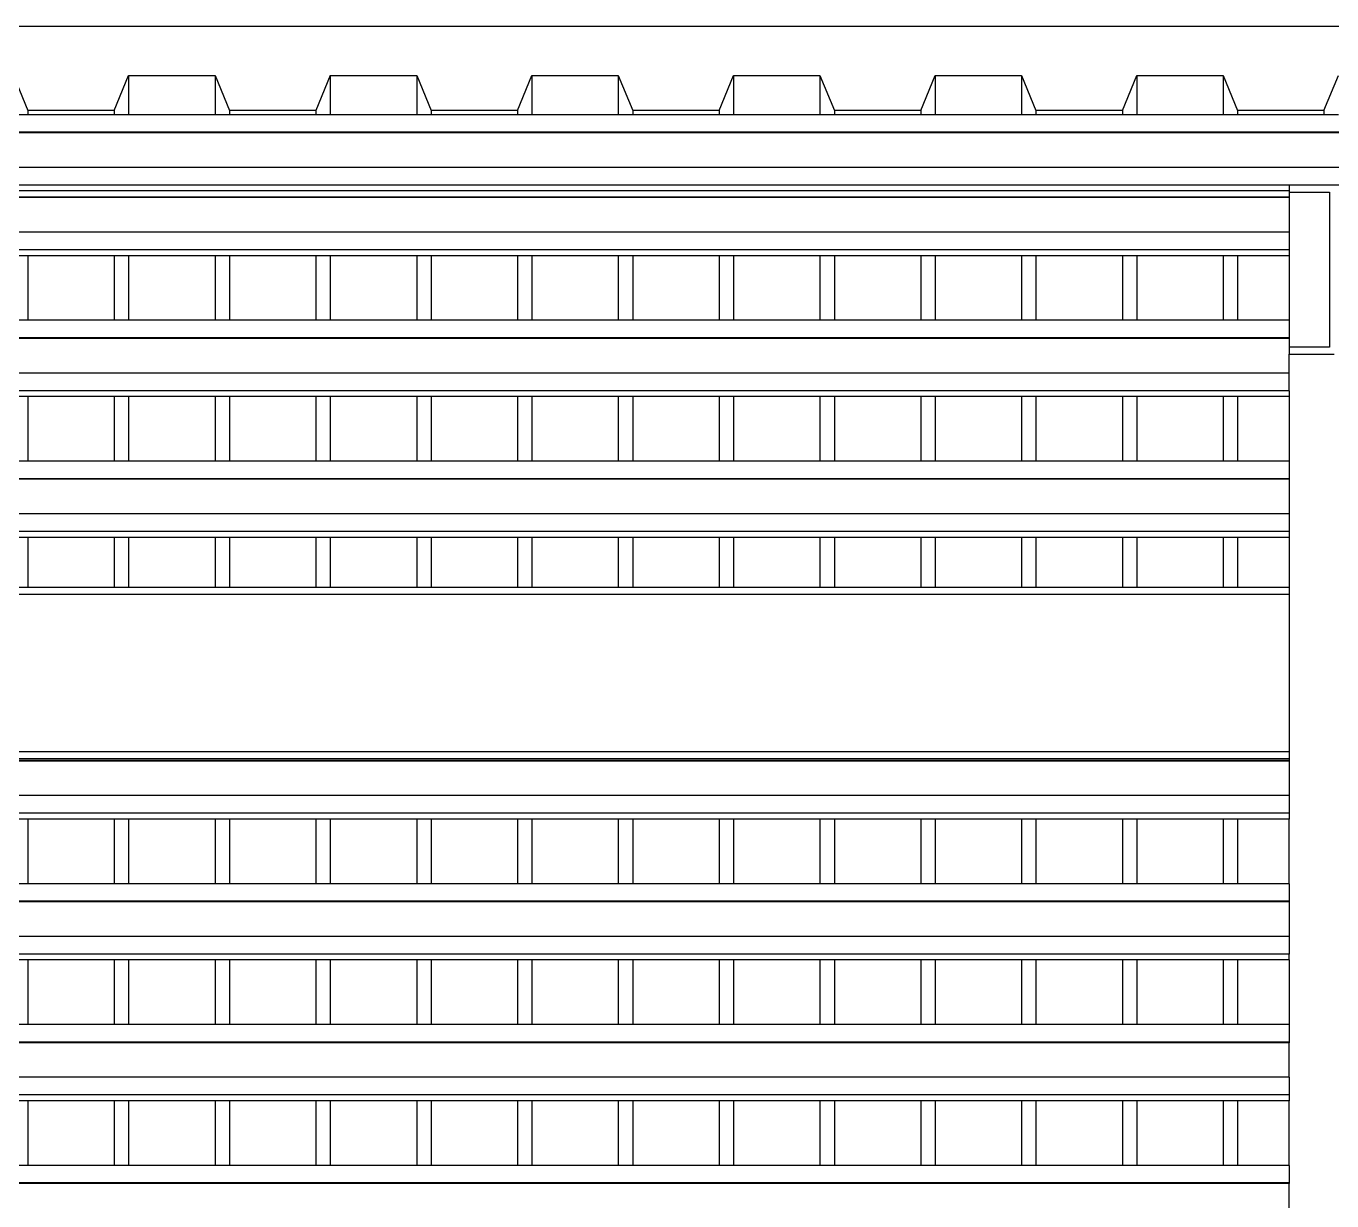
# Model space of a CAD drawing. Header units: metres. Extents: x -59 to 59, y -13 to 12.
# Drawn here: x -27.108 to -25.279, y 10.822 to 12.467 of the extents above; entities that cross this region are included whole.
import ezdxf

# ---------------------------------------------------------------- set-up
doc = ezdxf.new("R2010")
doc.units = ezdxf.units.M

msp = doc.modelspace()

# ---------------------------------------------------------------- linework, layer by layer
for p, q in [((-27.2669, 12.467), (-24.1603, 12.467)), ((-27.1257, 12.398), (-27.1055, 12.3487)), ((-26.9845, 12.3487), (-26.9643, 12.398)), ((-26.9643, 12.398), (-26.8432, 12.398)), ((-26.9643, 12.398), (-26.9643, 12.343)), ((-26.8432, 12.398), (-26.8231, 12.3487)), ((-26.8432, 12.398), (-26.8432, 12.343)), ((-26.6819, 12.398), (-26.702, 12.3487)), ((-26.6819, 12.398), (-26.6819, 12.343)), ((-26.6819, 12.398), (-26.5608, 12.398)), ((-26.5608, 12.398), (-26.5608, 12.343)), ((-26.5608, 12.398), (-26.5407, 12.3487)), ((-26.4196, 12.3487), (-26.3995, 12.398)), ((-26.3995, 12.398), (-26.3995, 12.343)), ((-26.3995, 12.398), (-26.2784, 12.398)), ((-26.2784, 12.398), (-26.2784, 12.343)), ((-26.2784, 12.398), (-26.2582, 12.3487)), ((-26.1372, 12.3487), (-26.117, 12.398)), ((-26.117, 12.398), (-26.117, 12.343)), ((-26.117, 12.398), (-25.996, 12.398)), ((-25.996, 12.398), (-25.996, 12.343)), ((-25.996, 12.398), (-25.9758, 12.3487)), ((-25.8548, 12.3487), (-25.8346, 12.398)), ((-25.8346, 12.398), (-25.8346, 12.343)), ((-25.8346, 12.398), (-25.7136, 12.398)), ((-25.7136, 12.398), (-25.7136, 12.343)), ((-25.7136, 12.398), (-25.6934, 12.3487)), ((-25.5724, 12.3487), (-25.5522, 12.398)), ((-25.5522, 12.398), (-25.5522, 12.343)), ((-25.5522, 12.398), (-25.4312, 12.398)), ((-25.4312, 12.398), (-25.4312, 12.343)), ((-25.4312, 12.398), (-25.411, 12.3487)), ((-25.29, 12.3487), (-25.2698, 12.398)), ((-26.9845, 12.3487), (-27.1055, 12.3487)), ((-27.1055, 12.3487), (-27.1055, 12.343)), ((-26.9845, 12.3487), (-26.9845, 12.343)), ((-26.702, 12.3487), (-26.8231, 12.3487)), ((-26.8231, 12.3487), (-26.8231, 12.343)), ((-26.702, 12.3487), (-26.702, 12.343)), ((-26.5407, 12.3487), (-26.5407, 12.343)), ((-26.4196, 12.3487), (-26.5407, 12.3487)), ((-26.4196, 12.3487), (-26.4196, 12.343)), ((-26.2582, 12.3487), (-26.2582, 12.343)), ((-26.1372, 12.3487), (-26.2582, 12.3487)), ((-26.1372, 12.3487), (-26.1372, 12.343)), ((-25.9758, 12.3487), (-25.9758, 12.343)), ((-25.8548, 12.3487), (-25.9758, 12.3487)), ((-25.8548, 12.3487), (-25.8548, 12.343)), ((-25.6934, 12.3487), (-25.6934, 12.343)), ((-25.5724, 12.3487), (-25.6934, 12.3487)), ((-25.5724, 12.3487), (-25.5724, 12.343)), ((-25.411, 12.3487), (-25.411, 12.343)), ((-25.29, 12.3487), (-25.411, 12.3487)), ((-25.29, 12.3487), (-25.29, 12.343)), ((-27.1055, 12.343), (-27.1257, 12.343)), ((-26.9845, 12.343), (-27.1055, 12.343)), ((-26.9643, 12.343), (-26.9845, 12.343)), ((-26.8432, 12.343), (-26.9643, 12.343)), ((-26.8231, 12.343), (-26.8432, 12.343)), ((-26.702, 12.343), (-26.8231, 12.343)), ((-26.6819, 12.343), (-26.702, 12.343)), ((-26.5608, 12.343), (-26.6819, 12.343)), ((-26.5407, 12.343), (-26.5608, 12.343)), ((-26.4196, 12.343), (-26.5407, 12.343)), ((-26.3995, 12.343), (-26.4196, 12.343)), ((-26.2784, 12.343), (-26.3995, 12.343)), ((-26.2582, 12.343), (-26.2784, 12.343)), ((-26.1372, 12.343), (-26.2582, 12.343)), ((-26.117, 12.343), (-26.1372, 12.343)), ((-25.996, 12.343), (-26.117, 12.343)), ((-25.9758, 12.343), (-25.996, 12.343)), ((-25.8548, 12.343), (-25.9758, 12.343)), ((-25.8346, 12.343), (-25.8548, 12.343)), ((-25.7136, 12.343), (-25.8346, 12.343)), ((-25.6934, 12.343), (-25.7136, 12.343)), ((-25.5724, 12.343), (-25.6934, 12.343)), ((-25.5522, 12.343), (-25.5724, 12.343)), ((-25.4312, 12.343), (-25.5522, 12.343)), ((-25.411, 12.343), (-25.4312, 12.343)), ((-25.29, 12.343), (-25.411, 12.343)), ((-25.2698, 12.343), (-25.29, 12.343)), ((-18.7743, 12.3184), (-39.5889, 12.3184)), ((-18.7743, 12.3175), (-39.5889, 12.3175)), ((-18.7743, 12.2691), (-39.5889, 12.2691)), ((-25.3389, 12.2444), (-28.9689, 12.2444)), ((-25.2189, 12.2444), (-25.3389, 12.2444)), ((-25.3389, 12.2444), (-25.3389, 12.2362)), ((-25.3389, 12.2362), (-28.9689, 12.2362)), ((-25.3389, 12.2277), (-28.9689, 12.2277)), ((-25.3389, 12.2268), (-28.9689, 12.2268)), ((-25.3389, 12.2362), (-25.3389, 12.2347)), ((-25.3389, 12.2347), (-25.282, 12.2347)), ((-25.3389, 12.2347), (-25.3389, 12.2277)), ((-25.3389, 12.2277), (-25.3389, 12.2268)), ((-25.3389, 12.2268), (-25.3389, 12.1783)), ((-25.282, 12.2347), (-25.282, 12.0173)), ((-25.3389, 12.1783), (-28.9689, 12.1783)), ((-25.3389, 12.1783), (-25.3389, 12.1537)), ((-25.3389, 12.1537), (-28.9689, 12.1537)), ((-27.1055, 12.1455), (-27.1257, 12.1455)), ((-27.1055, 12.1455), (-27.1055, 12.055)), ((-26.9845, 12.1455), (-27.1055, 12.1455)), ((-26.9845, 12.1455), (-26.9845, 12.055)), ((-26.9643, 12.1455), (-26.9845, 12.1455)), ((-26.9643, 12.1455), (-26.9643, 12.055)), ((-26.8432, 12.1455), (-26.9643, 12.1455)), ((-26.8432, 12.1455), (-26.8432, 12.055)), ((-26.8231, 12.1455), (-26.8432, 12.1455)), ((-26.8231, 12.1455), (-26.8231, 12.055)), ((-26.702, 12.1455), (-26.8231, 12.1455)), ((-26.702, 12.1455), (-26.702, 12.055)), ((-26.6819, 12.1455), (-26.702, 12.1455)), ((-26.6819, 12.1455), (-26.6819, 12.055)), ((-26.5608, 12.1455), (-26.6819, 12.1455)), ((-26.5608, 12.1455), (-26.5608, 12.055)), ((-26.5407, 12.1455), (-26.5608, 12.1455)), ((-26.5407, 12.1455), (-26.5407, 12.055)), ((-26.4196, 12.1455), (-26.5407, 12.1455)), ((-26.4196, 12.1455), (-26.4196, 12.055)), ((-26.3995, 12.1455), (-26.4196, 12.1455)), ((-26.3995, 12.1455), (-26.3995, 12.055)), ((-26.2784, 12.1455), (-26.3995, 12.1455)), ((-26.2784, 12.1455), (-26.2784, 12.055)), ((-26.2582, 12.1455), (-26.2784, 12.1455)), ((-26.2582, 12.1455), (-26.2582, 12.055)), ((-26.1372, 12.1455), (-26.2582, 12.1455)), ((-26.1372, 12.1455), (-26.1372, 12.055)), ((-26.117, 12.1455), (-26.1372, 12.1455)), ((-26.117, 12.1455), (-26.117, 12.055)), ((-25.996, 12.1455), (-26.117, 12.1455)), ((-25.996, 12.1455), (-25.996, 12.055)), ((-25.9758, 12.1455), (-25.996, 12.1455)), ((-25.9758, 12.1455), (-25.9758, 12.055)), ((-25.8548, 12.1455), (-25.9758, 12.1455)), ((-25.8548, 12.1455), (-25.8548, 12.055)), ((-25.8346, 12.1455), (-25.8548, 12.1455)), ((-25.8346, 12.1455), (-25.8346, 12.055)), ((-25.7136, 12.1455), (-25.8346, 12.1455)), ((-25.7136, 12.1455), (-25.7136, 12.055)), ((-25.6934, 12.1455), (-25.7136, 12.1455)), ((-25.6934, 12.1455), (-25.6934, 12.055)), ((-25.5724, 12.1455), (-25.6934, 12.1455)), ((-25.5724, 12.1455), (-25.5724, 12.055)), ((-25.5522, 12.1455), (-25.5724, 12.1455)), ((-25.5522, 12.1455), (-25.5522, 12.055)), ((-25.4312, 12.1455), (-25.5522, 12.1455)), ((-25.4312, 12.1455), (-25.4312, 12.055)), ((-25.411, 12.1455), (-25.4312, 12.1455)), ((-25.411, 12.1455), (-25.411, 12.055)), ((-25.3389, 12.1455), (-25.411, 12.1455)), ((-25.3389, 12.1537), (-25.3389, 12.1455)), ((-25.3389, 12.1455), (-25.3389, 12.055)), ((-27.1055, 12.055), (-27.1257, 12.055)), ((-26.9845, 12.055), (-27.1055, 12.055)), ((-26.9643, 12.055), (-26.9845, 12.055)), ((-26.8432, 12.055), (-26.9643, 12.055)), ((-26.8231, 12.055), (-26.8432, 12.055)), ((-26.702, 12.055), (-26.8231, 12.055)), ((-26.6819, 12.055), (-26.702, 12.055)), ((-26.5608, 12.055), (-26.6819, 12.055)), ((-26.5407, 12.055), (-26.5608, 12.055)), ((-26.4196, 12.055), (-26.5407, 12.055)), ((-26.3995, 12.055), (-26.4196, 12.055)), ((-26.2784, 12.055), (-26.3995, 12.055)), ((-26.2582, 12.055), (-26.2784, 12.055)), ((-26.1372, 12.055), (-26.2582, 12.055)), ((-26.117, 12.055), (-26.1372, 12.055)), ((-25.996, 12.055), (-26.117, 12.055)), ((-25.9758, 12.055), (-25.996, 12.055)), ((-25.8548, 12.055), (-25.9758, 12.055)), ((-25.8346, 12.055), (-25.8548, 12.055)), ((-25.7136, 12.055), (-25.8346, 12.055)), ((-25.6934, 12.055), (-25.7136, 12.055)), ((-25.5724, 12.055), (-25.6934, 12.055)), ((-25.5522, 12.055), (-25.5724, 12.055)), ((-25.4312, 12.055), (-25.5522, 12.055)), ((-25.411, 12.055), (-25.4312, 12.055)), ((-25.3389, 12.055), (-25.411, 12.055)), ((-25.3389, 12.055), (-25.3389, 12.0304)), ((-25.3389, 12.0304), (-28.9689, 12.0304)), ((-25.3389, 12.0296), (-28.9689, 12.0296)), ((-25.3389, 12.0304), (-25.3389, 12.0296)), ((-25.3389, 12.0296), (-25.3389, 12.0173)), ((-25.3389, 12.0173), (-25.3389, 12.0077)), ((-25.282, 12.0173), (-25.3389, 12.0173)), ((-25.3389, 12.0077), (-25.282, 12.0077)), ((-25.3389, 12.0077), (-25.3389, 12.0074)), ((-25.3389, 12.0074), (-25.282, 12.0074)), ((-25.3389, 11.9811), (-25.3389, 12.0074)), ((-25.3389, 12.0074), (-25.3389, 12.0074)), ((-25.282, 12.0077), (-25.282, 12.0074)), ((-25.282, 12.0077), (-25.2758, 12.0077)), ((-25.282, 12.0074), (-25.2758, 12.0074)), ((-25.3389, 11.9811), (-28.9689, 11.9811)), ((-25.3389, 11.9564), (-25.3389, 11.9811)), ((-25.3389, 11.9564), (-28.9689, 11.9564)), ((-27.1055, 11.9482), (-27.1257, 11.9482)), ((-27.1055, 11.9482), (-27.1055, 11.8578)), ((-26.9845, 11.9482), (-27.1055, 11.9482)), ((-26.9845, 11.9482), (-26.9845, 11.8578)), ((-26.9643, 11.9482), (-26.9845, 11.9482)), ((-26.9643, 11.9482), (-26.9643, 11.8578)), ((-26.8432, 11.9482), (-26.9643, 11.9482)), ((-26.8432, 11.9482), (-26.8432, 11.8578)), ((-26.8231, 11.9482), (-26.8432, 11.9482)), ((-26.8231, 11.9482), (-26.8231, 11.8578)), ((-26.702, 11.9482), (-26.8231, 11.9482)), ((-26.702, 11.9482), (-26.702, 11.8578)), ((-26.6819, 11.9482), (-26.702, 11.9482)), ((-26.6819, 11.9482), (-26.6819, 11.8578)), ((-26.5608, 11.9482), (-26.6819, 11.9482)), ((-26.5608, 11.9482), (-26.5608, 11.8578)), ((-26.5407, 11.9482), (-26.5608, 11.9482)), ((-26.5407, 11.9482), (-26.5407, 11.8578)), ((-26.4196, 11.9482), (-26.5407, 11.9482)), ((-26.4196, 11.9482), (-26.4196, 11.8578)), ((-26.3995, 11.9482), (-26.4196, 11.9482)), ((-26.3995, 11.9482), (-26.3995, 11.8578)), ((-26.2784, 11.9482), (-26.3995, 11.9482)), ((-26.2784, 11.9482), (-26.2784, 11.8578)), ((-26.2582, 11.9482), (-26.2784, 11.9482)), ((-26.2582, 11.9482), (-26.2582, 11.8578)), ((-26.1372, 11.9482), (-26.2582, 11.9482)), ((-26.1372, 11.9482), (-26.1372, 11.8578)), ((-26.117, 11.9482), (-26.1372, 11.9482)), ((-26.117, 11.9482), (-26.117, 11.8578)), ((-25.996, 11.9482), (-26.117, 11.9482)), ((-25.996, 11.9482), (-25.996, 11.8578)), ((-25.9758, 11.9482), (-25.996, 11.9482)), ((-25.9758, 11.9482), (-25.9758, 11.8578)), ((-25.8548, 11.9482), (-25.9758, 11.9482)), ((-25.8548, 11.9482), (-25.8548, 11.8578)), ((-25.8346, 11.9482), (-25.8548, 11.9482)), ((-25.8346, 11.9482), (-25.8346, 11.8578)), ((-25.7136, 11.9482), (-25.8346, 11.9482)), ((-25.7136, 11.9482), (-25.7136, 11.8578)), ((-25.6934, 11.9482), (-25.7136, 11.9482)), ((-25.6934, 11.9482), (-25.6934, 11.8578)), ((-25.5724, 11.9482), (-25.6934, 11.9482)), ((-25.5724, 11.9482), (-25.5724, 11.8578)), ((-25.5522, 11.9482), (-25.5724, 11.9482)), ((-25.5522, 11.9482), (-25.5522, 11.8578)), ((-25.4312, 11.9482), (-25.5522, 11.9482)), ((-25.4312, 11.9482), (-25.4312, 11.8578)), ((-25.411, 11.9482), (-25.4312, 11.9482)), ((-25.411, 11.9482), (-25.411, 11.8578)), ((-25.3389, 11.9482), (-25.411, 11.9482)), ((-25.3389, 11.9564), (-25.3389, 11.9482)), ((-25.3389, 11.9482), (-25.3389, 11.8578)), ((-27.1055, 11.8578), (-27.1257, 11.8578)), ((-26.9845, 11.8578), (-27.1055, 11.8578)), ((-26.9643, 11.8578), (-26.9845, 11.8578)), ((-26.8432, 11.8578), (-26.9643, 11.8578)), ((-26.8231, 11.8578), (-26.8432, 11.8578)), ((-26.702, 11.8578), (-26.8231, 11.8578)), ((-26.6819, 11.8578), (-26.702, 11.8578)), ((-26.5608, 11.8578), (-26.6819, 11.8578)), ((-26.5407, 11.8578), (-26.5608, 11.8578)), ((-26.4196, 11.8578), (-26.5407, 11.8578)), ((-26.3995, 11.8578), (-26.4196, 11.8578)), ((-26.2784, 11.8578), (-26.3995, 11.8578)), ((-26.2582, 11.8578), (-26.2784, 11.8578)), ((-26.1372, 11.8578), (-26.2582, 11.8578)), ((-26.117, 11.8578), (-26.1372, 11.8578)), ((-25.996, 11.8578), (-26.117, 11.8578)), ((-25.9758, 11.8578), (-25.996, 11.8578)), ((-25.8548, 11.8578), (-25.9758, 11.8578)), ((-25.8346, 11.8578), (-25.8548, 11.8578)), ((-25.7136, 11.8578), (-25.8346, 11.8578)), ((-25.6934, 11.8578), (-25.7136, 11.8578)), ((-25.5724, 11.8578), (-25.6934, 11.8578)), ((-25.5522, 11.8578), (-25.5724, 11.8578)), ((-25.4312, 11.8578), (-25.5522, 11.8578)), ((-25.411, 11.8578), (-25.4312, 11.8578)), ((-25.3389, 11.8578), (-25.411, 11.8578)), ((-25.3389, 11.8578), (-25.3389, 11.8331)), ((-25.3389, 11.8331), (-28.9689, 11.8331)), ((-25.3389, 11.8323), (-28.9689, 11.8323)), ((-25.3389, 11.8331), (-25.3389, 11.8323)), ((-25.3389, 11.8323), (-25.3389, 11.7838)), ((-25.3389, 11.7838), (-28.9689, 11.7838)), ((-25.3389, 11.7838), (-25.3389, 11.7591)), ((-25.3389, 11.7591), (-28.9689, 11.7591)), ((-27.1055, 11.7509), (-27.1257, 11.7509)), ((-27.1055, 11.7509), (-27.1055, 11.6812)), ((-26.9845, 11.7509), (-27.1055, 11.7509)), ((-26.9845, 11.7509), (-26.9845, 11.6812)), ((-26.9643, 11.7509), (-26.9845, 11.7509)), ((-26.9643, 11.7509), (-26.9643, 11.6812)), ((-26.8432, 11.7509), (-26.9643, 11.7509)), ((-26.8432, 11.7509), (-26.8432, 11.6812)), ((-26.8231, 11.7509), (-26.8432, 11.7509)), ((-26.8231, 11.7509), (-26.8231, 11.6812)), ((-26.702, 11.7509), (-26.8231, 11.7509)), ((-26.702, 11.7509), (-26.702, 11.6812)), ((-26.6819, 11.7509), (-26.702, 11.7509)), ((-26.6819, 11.7509), (-26.6819, 11.6812)), ((-26.5608, 11.7509), (-26.6819, 11.7509)), ((-26.5608, 11.7509), (-26.5608, 11.6812)), ((-26.5407, 11.7509), (-26.5608, 11.7509)), ((-26.5407, 11.7509), (-26.5407, 11.6812)), ((-26.4196, 11.7509), (-26.5407, 11.7509)), ((-26.4196, 11.7509), (-26.4196, 11.6812)), ((-26.3995, 11.7509), (-26.4196, 11.7509)), ((-26.3995, 11.7509), (-26.3995, 11.6812)), ((-26.2784, 11.7509), (-26.3995, 11.7509)), ((-26.2784, 11.7509), (-26.2784, 11.6812)), ((-26.2582, 11.7509), (-26.2784, 11.7509)), ((-26.2582, 11.7509), (-26.2582, 11.6812)), ((-26.1372, 11.7509), (-26.2582, 11.7509)), ((-26.1372, 11.7509), (-26.1372, 11.6812)), ((-26.117, 11.7509), (-26.1372, 11.7509)), ((-26.117, 11.7509), (-26.117, 11.6812)), ((-25.996, 11.7509), (-26.117, 11.7509)), ((-25.996, 11.7509), (-25.996, 11.6812)), ((-25.9758, 11.7509), (-25.996, 11.7509)), ((-25.9758, 11.7509), (-25.9758, 11.6812)), ((-25.8548, 11.7509), (-25.9758, 11.7509)), ((-25.8548, 11.7509), (-25.8548, 11.6812)), ((-25.8346, 11.7509), (-25.8548, 11.7509)), ((-25.8346, 11.7509), (-25.8346, 11.6812)), ((-25.7136, 11.7509), (-25.8346, 11.7509)), ((-25.7136, 11.7509), (-25.7136, 11.6812)), ((-25.6934, 11.7509), (-25.7136, 11.7509)), ((-25.6934, 11.7509), (-25.6934, 11.6812)), ((-25.5724, 11.7509), (-25.6934, 11.7509)), ((-25.5724, 11.7509), (-25.5724, 11.6812)), ((-25.5522, 11.7509), (-25.5724, 11.7509)), ((-25.5522, 11.7509), (-25.5522, 11.6812)), ((-25.4312, 11.7509), (-25.5522, 11.7509)), ((-25.4312, 11.7509), (-25.4312, 11.6812)), ((-25.411, 11.7509), (-25.4312, 11.7509)), ((-25.411, 11.7509), (-25.411, 11.6812)), ((-25.3389, 11.7509), (-25.411, 11.7509)), ((-25.3389, 11.7591), (-25.3389, 11.7509)), ((-25.3389, 11.7509), (-25.3389, 11.6812)), ((-28.9689, 11.6714), (-25.3389, 11.6714)), ((-27.1257, 11.6812), (-27.1055, 11.6812)), ((-27.1055, 11.6812), (-26.9845, 11.6812)), ((-26.9845, 11.6812), (-26.9643, 11.6812)), ((-26.9643, 11.6812), (-26.8432, 11.6812)), ((-26.8432, 11.6812), (-26.8231, 11.6812)), ((-26.8231, 11.6812), (-26.702, 11.6812)), ((-26.702, 11.6812), (-26.6819, 11.6812)), ((-26.6819, 11.6812), (-26.5608, 11.6812)), ((-26.5608, 11.6812), (-26.5407, 11.6812)), ((-26.5407, 11.6812), (-26.4196, 11.6812)), ((-26.4196, 11.6812), (-26.3995, 11.6812)), ((-26.3995, 11.6812), (-26.2784, 11.6812)), ((-26.2784, 11.6812), (-26.2582, 11.6812)), ((-26.2582, 11.6812), (-26.1372, 11.6812)), ((-26.1372, 11.6812), (-26.117, 11.6812)), ((-26.117, 11.6812), (-25.996, 11.6812)), ((-25.996, 11.6812), (-25.9758, 11.6812)), ((-25.9758, 11.6812), (-25.8548, 11.6812)), ((-25.8548, 11.6812), (-25.8346, 11.6812)), ((-25.8346, 11.6812), (-25.7136, 11.6812)), ((-25.7136, 11.6812), (-25.6934, 11.6812)), ((-25.6934, 11.6812), (-25.5724, 11.6812)), ((-25.5724, 11.6812), (-25.5522, 11.6812)), ((-25.5522, 11.6812), (-25.4312, 11.6812)), ((-25.4312, 11.6812), (-25.411, 11.6812)), ((-25.411, 11.6812), (-25.3389, 11.6812)), ((-25.3389, 11.6812), (-25.3389, 11.6714)), ((-25.3389, 11.6714), (-25.3389, 11.451)), ((-28.9689, 11.451), (-25.3389, 11.451)), ((-25.3389, 11.451), (-25.3389, 11.4412)), ((-28.9689, 11.4412), (-25.3389, 11.4412)), ((-25.3389, 11.4385), (-28.9689, 11.4385)), ((-25.3389, 11.4377), (-28.9689, 11.4377)), ((-25.3389, 11.4412), (-25.3389, 11.4385)), ((-25.3389, 11.4385), (-25.3389, 11.4377)), ((-25.3389, 11.4377), (-25.3389, 11.3892)), ((-25.3389, 11.3892), (-28.9689, 11.3892)), ((-25.3389, 11.3892), (-25.3389, 11.3646)), ((-25.3389, 11.3646), (-28.9689, 11.3646)), ((-25.3389, 11.3646), (-25.3389, 11.3563)), ((-27.1055, 11.3563), (-27.1257, 11.3563)), ((-27.1055, 11.3563), (-27.1055, 11.2659)), ((-26.9845, 11.3563), (-27.1055, 11.3563)), ((-26.9845, 11.3563), (-26.9845, 11.2659)), ((-26.9643, 11.3563), (-26.9845, 11.3563)), ((-26.9643, 11.3563), (-26.9643, 11.2659)), ((-26.8432, 11.3563), (-26.9643, 11.3563)), ((-26.8432, 11.3563), (-26.8432, 11.2659)), ((-26.8231, 11.3563), (-26.8432, 11.3563)), ((-26.8231, 11.3563), (-26.8231, 11.2659)), ((-26.702, 11.3563), (-26.8231, 11.3563)), ((-26.702, 11.3563), (-26.702, 11.2659)), ((-26.6819, 11.3563), (-26.702, 11.3563)), ((-26.6819, 11.3563), (-26.6819, 11.2659)), ((-26.5608, 11.3563), (-26.6819, 11.3563)), ((-26.5608, 11.3563), (-26.5608, 11.2659)), ((-26.5407, 11.3563), (-26.5608, 11.3563)), ((-26.5407, 11.3563), (-26.5407, 11.2659)), ((-26.4196, 11.3563), (-26.5407, 11.3563)), ((-26.4196, 11.3563), (-26.4196, 11.2659)), ((-26.3995, 11.3563), (-26.4196, 11.3563)), ((-26.3995, 11.3563), (-26.3995, 11.2659)), ((-26.2784, 11.3563), (-26.3995, 11.3563)), ((-26.2784, 11.3563), (-26.2784, 11.2659)), ((-26.2582, 11.3563), (-26.2784, 11.3563)), ((-26.2582, 11.3563), (-26.2582, 11.2659)), ((-26.1372, 11.3563), (-26.2582, 11.3563)), ((-26.1372, 11.3563), (-26.1372, 11.2659)), ((-26.117, 11.3563), (-26.1372, 11.3563)), ((-26.117, 11.3563), (-26.117, 11.2659)), ((-25.996, 11.3563), (-26.117, 11.3563)), ((-25.996, 11.3563), (-25.996, 11.2659)), ((-25.9758, 11.3563), (-25.996, 11.3563)), ((-25.9758, 11.3563), (-25.9758, 11.2659)), ((-25.8548, 11.3563), (-25.9758, 11.3563)), ((-25.8548, 11.3563), (-25.8548, 11.2659)), ((-25.8346, 11.3563), (-25.8548, 11.3563)), ((-25.8346, 11.3563), (-25.8346, 11.2659)), ((-25.7136, 11.3563), (-25.8346, 11.3563)), ((-25.7136, 11.3563), (-25.7136, 11.2659)), ((-25.6934, 11.3563), (-25.7136, 11.3563)), ((-25.6934, 11.3563), (-25.6934, 11.2659)), ((-25.5724, 11.3563), (-25.6934, 11.3563)), ((-25.5724, 11.3563), (-25.5724, 11.2659)), ((-25.5522, 11.3563), (-25.5724, 11.3563)), ((-25.5522, 11.3563), (-25.5522, 11.2659)), ((-25.4312, 11.3563), (-25.5522, 11.3563)), ((-25.4312, 11.3563), (-25.4312, 11.2659)), ((-25.411, 11.3563), (-25.4312, 11.3563)), ((-25.411, 11.3563), (-25.411, 11.2659)), ((-25.3389, 11.3563), (-25.411, 11.3563)), ((-25.3389, 11.2659), (-25.3389, 11.3563)), ((-27.1055, 11.2659), (-27.1257, 11.2659)), ((-26.9845, 11.2659), (-27.1055, 11.2659)), ((-26.9643, 11.2659), (-26.9845, 11.2659)), ((-26.8432, 11.2659), (-26.9643, 11.2659)), ((-26.8231, 11.2659), (-26.8432, 11.2659)), ((-26.702, 11.2659), (-26.8231, 11.2659)), ((-26.6819, 11.2659), (-26.702, 11.2659)), ((-26.5608, 11.2659), (-26.6819, 11.2659)), ((-26.5407, 11.2659), (-26.5608, 11.2659)), ((-26.4196, 11.2659), (-26.5407, 11.2659)), ((-26.3995, 11.2659), (-26.4196, 11.2659)), ((-26.2784, 11.2659), (-26.3995, 11.2659)), ((-26.2582, 11.2659), (-26.2784, 11.2659)), ((-26.1372, 11.2659), (-26.2582, 11.2659)), ((-26.117, 11.2659), (-26.1372, 11.2659)), ((-25.996, 11.2659), (-26.117, 11.2659)), ((-25.9758, 11.2659), (-25.996, 11.2659)), ((-25.8548, 11.2659), (-25.9758, 11.2659)), ((-25.8346, 11.2659), (-25.8548, 11.2659)), ((-25.7136, 11.2659), (-25.8346, 11.2659)), ((-25.6934, 11.2659), (-25.7136, 11.2659)), ((-25.5724, 11.2659), (-25.6934, 11.2659)), ((-25.5522, 11.2659), (-25.5724, 11.2659)), ((-25.4312, 11.2659), (-25.5522, 11.2659)), ((-25.411, 11.2659), (-25.4312, 11.2659)), ((-25.3389, 11.2659), (-25.411, 11.2659)), ((-25.3389, 11.2659), (-25.3389, 11.2413)), ((-25.3389, 11.2413), (-28.9689, 11.2413)), ((-25.3389, 11.2404), (-28.9689, 11.2404)), ((-25.3389, 11.2413), (-25.3389, 11.2404)), ((-25.3389, 11.2404), (-25.3389, 11.1919)), ((-25.3389, 11.1919), (-28.9689, 11.1919)), ((-25.3389, 11.1919), (-25.3389, 11.1673)), ((-25.3389, 11.1673), (-28.9689, 11.1673)), ((-27.1055, 11.1591), (-27.1257, 11.1591)), ((-27.1055, 11.1591), (-27.1055, 11.0686)), ((-26.9845, 11.1591), (-27.1055, 11.1591)), ((-26.9845, 11.1591), (-26.9845, 11.0686)), ((-26.9643, 11.1591), (-26.9845, 11.1591)), ((-26.9643, 11.1591), (-26.9643, 11.0686)), ((-26.8432, 11.1591), (-26.9643, 11.1591)), ((-26.8432, 11.1591), (-26.8432, 11.0686)), ((-26.8231, 11.1591), (-26.8432, 11.1591)), ((-26.8231, 11.1591), (-26.8231, 11.0686)), ((-26.702, 11.1591), (-26.8231, 11.1591)), ((-26.702, 11.1591), (-26.702, 11.0686)), ((-26.6819, 11.1591), (-26.702, 11.1591)), ((-26.6819, 11.1591), (-26.6819, 11.0686)), ((-26.5608, 11.1591), (-26.6819, 11.1591)), ((-26.5608, 11.1591), (-26.5608, 11.0686)), ((-26.5407, 11.1591), (-26.5608, 11.1591)), ((-26.5407, 11.1591), (-26.5407, 11.0686)), ((-26.4196, 11.1591), (-26.5407, 11.1591)), ((-26.4196, 11.1591), (-26.4196, 11.0686)), ((-26.3995, 11.1591), (-26.4196, 11.1591)), ((-26.3995, 11.1591), (-26.3995, 11.0686)), ((-26.2784, 11.1591), (-26.3995, 11.1591)), ((-26.2784, 11.1591), (-26.2784, 11.0686)), ((-26.2582, 11.1591), (-26.2784, 11.1591)), ((-26.2582, 11.1591), (-26.2582, 11.0686)), ((-26.1372, 11.1591), (-26.2582, 11.1591)), ((-26.1372, 11.1591), (-26.1372, 11.0686)), ((-26.117, 11.1591), (-26.1372, 11.1591)), ((-26.117, 11.1591), (-26.117, 11.0686)), ((-25.996, 11.1591), (-26.117, 11.1591)), ((-25.996, 11.1591), (-25.996, 11.0686)), ((-25.9758, 11.1591), (-25.996, 11.1591)), ((-25.9758, 11.1591), (-25.9758, 11.0686)), ((-25.8548, 11.1591), (-25.9758, 11.1591)), ((-25.8548, 11.1591), (-25.8548, 11.0686)), ((-25.8346, 11.1591), (-25.8548, 11.1591)), ((-25.8346, 11.1591), (-25.8346, 11.0686)), ((-25.7136, 11.1591), (-25.8346, 11.1591)), ((-25.7136, 11.1591), (-25.7136, 11.0686)), ((-25.6934, 11.1591), (-25.7136, 11.1591)), ((-25.6934, 11.1591), (-25.6934, 11.0686)), ((-25.5724, 11.1591), (-25.6934, 11.1591)), ((-25.5724, 11.1591), (-25.5724, 11.0686)), ((-25.5522, 11.1591), (-25.5724, 11.1591)), ((-25.5522, 11.1591), (-25.5522, 11.0686)), ((-25.4312, 11.1591), (-25.5522, 11.1591)), ((-25.4312, 11.1591), (-25.4312, 11.0686)), ((-25.411, 11.1591), (-25.4312, 11.1591)), ((-25.411, 11.1591), (-25.411, 11.0686)), ((-25.3389, 11.1591), (-25.411, 11.1591)), ((-25.3389, 11.1591), (-25.3389, 11.1673)), ((-25.3389, 11.1591), (-25.3389, 11.0686)), ((-27.1055, 11.0686), (-27.1257, 11.0686)), ((-26.9845, 11.0686), (-27.1055, 11.0686)), ((-26.9643, 11.0686), (-26.9845, 11.0686)), ((-26.8432, 11.0686), (-26.9643, 11.0686)), ((-26.8231, 11.0686), (-26.8432, 11.0686)), ((-26.702, 11.0686), (-26.8231, 11.0686)), ((-26.6819, 11.0686), (-26.702, 11.0686)), ((-26.5608, 11.0686), (-26.6819, 11.0686)), ((-26.5407, 11.0686), (-26.5608, 11.0686)), ((-26.4196, 11.0686), (-26.5407, 11.0686)), ((-26.3995, 11.0686), (-26.4196, 11.0686)), ((-26.2784, 11.0686), (-26.3995, 11.0686)), ((-26.2582, 11.0686), (-26.2784, 11.0686)), ((-26.1372, 11.0686), (-26.2582, 11.0686)), ((-26.117, 11.0686), (-26.1372, 11.0686)), ((-25.996, 11.0686), (-26.117, 11.0686)), ((-25.9758, 11.0686), (-25.996, 11.0686)), ((-25.8548, 11.0686), (-25.9758, 11.0686)), ((-25.8346, 11.0686), (-25.8548, 11.0686)), ((-25.7136, 11.0686), (-25.8346, 11.0686)), ((-25.6934, 11.0686), (-25.7136, 11.0686)), ((-25.5724, 11.0686), (-25.6934, 11.0686)), ((-25.5522, 11.0686), (-25.5724, 11.0686)), ((-25.4312, 11.0686), (-25.5522, 11.0686)), ((-25.411, 11.0686), (-25.4312, 11.0686)), ((-25.3389, 11.0686), (-25.411, 11.0686)), ((-25.3389, 11.0686), (-25.3389, 11.044)), ((-25.3389, 11.044), (-28.9689, 11.044)), ((-25.3389, 11.0432), (-28.9689, 11.0432)), ((-25.3389, 11.044), (-25.3389, 11.0432)), ((-25.3389, 10.9947), (-25.3389, 11.0432)), ((-25.3389, 10.9947), (-28.9689, 10.9947)), ((-25.3389, 10.9947), (-25.3389, 10.97)), ((-25.3389, 10.97), (-28.9689, 10.97)), ((-27.1055, 10.9618), (-27.1257, 10.9618)), ((-27.1055, 10.9618), (-27.1055, 10.8714)), ((-26.9845, 10.9618), (-27.1055, 10.9618)), ((-26.9845, 10.9618), (-26.9845, 10.8714)), ((-26.9643, 10.9618), (-26.9845, 10.9618)), ((-26.9643, 10.9618), (-26.9643, 10.8714)), ((-26.8432, 10.9618), (-26.9643, 10.9618)), ((-26.8432, 10.9618), (-26.8432, 10.8714)), ((-26.8231, 10.9618), (-26.8432, 10.9618)), ((-26.8231, 10.9618), (-26.8231, 10.8714)), ((-26.702, 10.9618), (-26.8231, 10.9618)), ((-26.702, 10.9618), (-26.702, 10.8714)), ((-26.6819, 10.9618), (-26.702, 10.9618)), ((-26.6819, 10.9618), (-26.6819, 10.8714)), ((-26.5608, 10.9618), (-26.6819, 10.9618)), ((-26.5608, 10.9618), (-26.5608, 10.8714)), ((-26.5407, 10.9618), (-26.5608, 10.9618)), ((-26.5407, 10.9618), (-26.5407, 10.8714)), ((-26.4196, 10.9618), (-26.5407, 10.9618)), ((-26.4196, 10.9618), (-26.4196, 10.8714)), ((-26.3995, 10.9618), (-26.4196, 10.9618)), ((-26.3995, 10.9618), (-26.3995, 10.8714)), ((-26.2784, 10.9618), (-26.3995, 10.9618)), ((-26.2784, 10.9618), (-26.2784, 10.8714)), ((-26.2582, 10.9618), (-26.2784, 10.9618)), ((-26.2582, 10.9618), (-26.2582, 10.8714)), ((-26.1372, 10.9618), (-26.2582, 10.9618)), ((-26.1372, 10.9618), (-26.1372, 10.8714)), ((-26.117, 10.9618), (-26.1372, 10.9618)), ((-26.117, 10.9618), (-26.117, 10.8714)), ((-25.996, 10.9618), (-26.117, 10.9618)), ((-25.996, 10.9618), (-25.996, 10.8714)), ((-25.9758, 10.9618), (-25.996, 10.9618)), ((-25.9758, 10.9618), (-25.9758, 10.8714)), ((-25.8548, 10.9618), (-25.9758, 10.9618)), ((-25.8548, 10.9618), (-25.8548, 10.8714)), ((-25.8346, 10.9618), (-25.8548, 10.9618)), ((-25.8346, 10.9618), (-25.8346, 10.8714)), ((-25.7136, 10.9618), (-25.8346, 10.9618)), ((-25.7136, 10.9618), (-25.7136, 10.8714)), ((-25.6934, 10.9618), (-25.7136, 10.9618)), ((-25.6934, 10.9618), (-25.6934, 10.8714)), ((-25.5724, 10.9618), (-25.6934, 10.9618)), ((-25.5724, 10.9618), (-25.5724, 10.8714)), ((-25.5522, 10.9618), (-25.5724, 10.9618)), ((-25.5522, 10.9618), (-25.5522, 10.8714)), ((-25.4312, 10.9618), (-25.5522, 10.9618)), ((-25.4312, 10.9618), (-25.4312, 10.8714)), ((-25.411, 10.9618), (-25.4312, 10.9618)), ((-25.411, 10.9618), (-25.411, 10.8714)), ((-25.3389, 10.9618), (-25.411, 10.9618)), ((-25.3389, 10.97), (-25.3389, 10.9618)), ((-25.3389, 10.8714), (-25.3389, 10.9618)), ((-27.1055, 10.8714), (-27.1257, 10.8714)), ((-26.9845, 10.8714), (-27.1055, 10.8714)), ((-26.9643, 10.8714), (-26.9845, 10.8714)), ((-26.8432, 10.8714), (-26.9643, 10.8714)), ((-26.8231, 10.8714), (-26.8432, 10.8714)), ((-26.702, 10.8714), (-26.8231, 10.8714)), ((-26.6819, 10.8714), (-26.702, 10.8714)), ((-26.5608, 10.8714), (-26.6819, 10.8714)), ((-26.5407, 10.8714), (-26.5608, 10.8714)), ((-26.4196, 10.8714), (-26.5407, 10.8714)), ((-26.3995, 10.8714), (-26.4196, 10.8714)), ((-26.2784, 10.8714), (-26.3995, 10.8714)), ((-26.2582, 10.8714), (-26.2784, 10.8714)), ((-26.1372, 10.8714), (-26.2582, 10.8714)), ((-26.117, 10.8714), (-26.1372, 10.8714)), ((-25.996, 10.8714), (-26.117, 10.8714)), ((-25.9758, 10.8714), (-25.996, 10.8714)), ((-25.8548, 10.8714), (-25.9758, 10.8714)), ((-25.8346, 10.8714), (-25.8548, 10.8714)), ((-25.7136, 10.8714), (-25.8346, 10.8714)), ((-25.6934, 10.8714), (-25.7136, 10.8714)), ((-25.5724, 10.8714), (-25.6934, 10.8714)), ((-25.5522, 10.8714), (-25.5724, 10.8714)), ((-25.4312, 10.8714), (-25.5522, 10.8714)), ((-25.411, 10.8714), (-25.4312, 10.8714)), ((-25.3389, 10.8714), (-25.411, 10.8714)), ((-25.3389, 10.8714), (-25.3389, 10.8467)), ((-25.3389, 10.8467), (-28.9689, 10.8467)), ((-25.3389, 10.8467), (-25.3389, 10.8459)), ((-25.3389, 10.8459), (-28.9689, 10.8459)), ((-25.3389, 10.7974), (-25.3389, 10.8459))]:
    msp.add_line(p, q)

doc.saveas('drawing.dxf')
